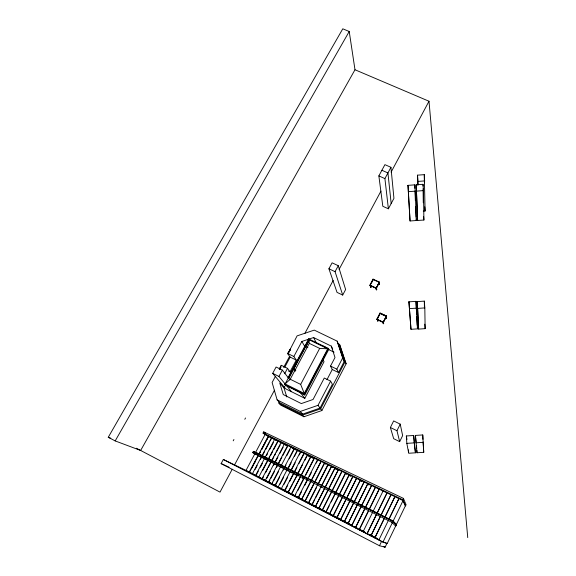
<?xml version="1.0" encoding="UTF-8"?>
<svg xmlns="http://www.w3.org/2000/svg" width="576" height="576" viewBox="0 0 576 576"><rect width="100%" height="100%" fill="white"/><g stroke="black" fill="none" stroke-linecap="round" stroke-linejoin="round"><path stroke-width="0.86" d="M295.855 370.123L293.407 368.928L296.05 362.635L296.388 362.801L293.753 369.094L288.792 378.403L288.454 378.238L297.158 361.937M385.106 547.2L386.964 543.348L381.593 541.411L223.33 459.482L221.112 463.594L379.49 545.753L385.106 547.2L383.515 546.372M378.907 539.95L388.31 520.538M388.822 519.394L398.873 498.65L390.931 494.734L380.873 515.369L384.221 517.082M388.901 519.386L398.981 498.593L403.027 500.645L405.36 505.908L387.187 543.564L382.982 542.059L355.378 527.652L365.486 507.132M379.49 545.753L381.593 541.411M392.522 520.92L396.367 524.909L395.762 526.162L391.846 522.317L392.522 520.92L253.354 451.354L252.713 452.563L258.041 455.486M403.423 498.377L406.087 504.727L405.497 505.958L402.754 499.752L403.423 498.377L263.693 431.899L263.059 433.087L265.097 434.635M382.982 542.059L403.027 500.645M394.855 496.613L374.803 537.811L377.942 539.006M374.926 537.854L384.293 518.566M385.272 516.629L394.927 496.764M377.136 512.942L366.977 533.722L370.714 535.212M376.942 513.403L386.986 492.847L390.989 494.878L380.959 515.462M386.676 493.798L367.114 533.772L372.161 535.788M380.282 516.506L370.901 535.766L375.206 537.458M371.009 535.81L380.369 516.6M365.292 507.586L375.293 487.289L379.231 489.283L369.245 509.609L366.084 507.989M364.853 508.831L355.55 527.724L325.742 512.165L335.743 492.278M365.825 506.93L375.415 487.462L371.498 485.474L361.505 505.692L364.658 507.305M399.672 441.662L402.646 435.622L400.219 424.145L393.66 420.912L390.391 427.486L393.667 438.682L399.672 441.662L396.965 430.733L400.219 424.145M359.338 529.704L368.654 510.732M348.019 523.786L357.3 505.044M357.883 503.935L367.826 483.854M351.734 525.73L361.022 506.909M361.613 505.8L371.57 485.633L364.018 481.918L344.182 521.798L349.999 524.326M353.628 503.208L344.362 521.878L349.963 524.304M357.185 504.943L347.875 523.735L352.685 525.794M336.838 517.946L346.046 499.486M346.666 498.326L356.566 478.469L352.728 476.525L342.814 496.346L345.895 497.93M340.589 519.905L349.812 501.372M350.316 500.105L360.259 480.125L364.14 482.098L354.211 502.099L351.094 500.508M350.82 499.406L360.338 480.276L356.472 478.318L336.694 517.889L341.842 520.157M342.194 497.506L332.971 515.945L338.861 518.558M333.209 516.046L342.41 497.657M343.022 496.505L352.915 476.726L345.442 473.047L335.549 492.718M329.162 505.922L325.973 512.266L298.044 497.693L317.534 459.713M331.157 501.948L335.146 494.014M327.218 512.582L322.164 510.293L341.842 471.326L345.622 473.242L335.758 492.869L332.719 491.314M329.962 513.346L338.753 495.821M339.754 493.884L349.243 474.977L350.352 476.143M318.838 508.536L338.429 469.814L334.865 468.007L315.245 506.678L320.818 509.22L317.124 507.305M322.344 510.372L341.971 471.499L338.299 469.634L318.65 508.457L324.338 511.042M321.53 485.712L331.373 466.337L332.726 467.633M312.019 504.972L314.798 499.5M315.59 497.938L319.954 489.341M320.746 487.778L331.56 466.531M315.425 506.75L334.994 468.173L327.859 464.652L308.297 503.042L313.639 505.505M308.585 503.179L316.505 487.606M319.082 482.602L328.104 464.875L324.374 462.989L314.561 482.227M321.718 485.28L311.774 504.864L316.246 506.909M301.68 499.572L321.142 461.549L314.15 458.107L304.373 477.137M314.748 481.795L304.834 501.235L310.039 503.64M305.107 501.365L314.208 483.516M315.634 480.802L324.605 463.205L320.976 461.362L301.464 499.478L306.518 501.818M383.486 321.847L382.788 322.078L383.537 323.748L383.486 321.847L386.122 316.714L386.388 318.197L385.92 317.981L386.388 318.197M386.366 316.001L383.234 322.171L383.537 323.748M383.335 322.452L386.568 316.094L380.023 313.006L376.783 319.349L383.335 322.452L376.776 319.306M383.076 323.532L383.026 321.624M304.56 476.705L294.689 495.936L299.362 498.11M294.97 496.066L295.79 494.467M297.842 490.471L303.998 478.476M305.856 474.934L314.388 458.316L310.752 456.473L291.312 494.172L295.805 496.274M301.536 491.688L298.382 497.844L271.634 483.89L290.916 446.99L297.648 450.31L294.415 456.53M304.697 485.525L307.454 480.132M309.276 476.64L311.314 472.673M316.195 463.14L317.822 459.965M380.203 313.243L377.1 319.27L377.899 321.077L377.359 318.938L379.994 313.826M302.638 499.824L287.87 492.379L298.051 473.479M297.598 473.688L307.339 454.81L309.514 456.667M288.194 492.487L292.284 484.56M293.105 482.976L297.194 475.042M294.948 472.363L297.842 473.846L302.702 464.429M304.726 460.505L307.152 455.796M307.598 455.033L309.348 456.48M377.438 320.861L377.669 320.407M291.528 494.273L300.557 476.741M288.72 492.566L284.558 490.608L303.97 453.146L310.932 456.638L301.19 475.567L298.274 474.077M287.719 485.251L284.861 490.788L288.612 492.552L245.974 470.484L265.054 434.599L278.618 441.49M289.764 481.291L293.45 474.17M294.898 471.434L296.921 467.525M298.944 463.608L303.804 454.212M275.465 376.25L272.117 382.507L277.121 399.874L300.305 411.458L318.031 405.317L330.61 381.132L324.274 378.022L313.07 399.47L301.327 403.574L283.262 394.574L279.734 382.932L284.04 388.001L286.74 396.9M337.169 341.15L344.196 361.541L338.479 372.557L336.838 369.166L342.662 357.962L337.169 341.15L314.266 330.113L297.101 335.873L287.87 353.765L289.973 349.841M287.021 469.915L278.028 487.231L281.592 488.916M299.268 454.961L300.888 451.843L297.367 450.058L287.654 468.756L290.477 470.203M279.994 484.243L283.658 477.18M287.957 468.965L291.19 462.744M277.121 399.874L279.857 402.732L302.623 414.122L320.033 408.082L332.374 384.314L330.61 381.132M278.33 400.853L279.065 403.394L302.53 415.13L320.681 408.838L345.197 361.598L339.552 344.362L337.954 343.591M290.225 471.521L281.218 488.902L285.07 490.716M304.207 453.427L300.586 451.591L290.858 470.362L293.04 471.478M279.065 403.394L280.75 405.137L303.955 416.75L321.898 410.522L346.126 363.787L339.552 344.362M284.018 484.337L287.69 477.245M291.182 470.57L295.229 462.766M338.479 372.557L332.266 369.518L330.509 366.084L334.994 357.502L331.301 346.118L313.574 337.55L301.867 341.474L293.854 356.494L296.251 360.094L290.023 371.794L288.504 371.03M271.966 484.049L272.779 482.486M273.593 480.924L278.467 471.571M286.769 455.717L289.987 449.546M326.959 379.692L332.266 369.518M379.303 282.053L376.186 288.101L376.531 289.886L375.754 288.029L370.62 285.624L370.973 287.28L370.512 287.071L370.13 285.271L373.212 279.374M376.078 289.67L376.762 289.44L376.531 289.886M379.519 284.155L378.907 284.234L379.519 284.155L379.195 282.334L373.14 279.518M279.677 477.13L275.198 485.734L278.042 487.08M283.342 470.088L284.155 468.526M285.185 466.603L285.991 465.055M289.217 458.856L294.055 449.568M274.162 463.471L265.219 480.542L267.487 481.615M282.737 455.681L287.964 445.687L284.45 443.902L274.795 462.334L278.316 464.141M266.767 478.368L270.41 471.406M273.658 465.214L274.464 463.666M275.09 462.528L277.906 457.164M279.907 453.334L283.118 447.206M373.032 279.13L369.821 285.35L376.286 288.374L379.498 282.139L373.032 279.13L373.601 279.727M371.513 282.823L373.01 279.958M278.186 463.522L268.416 482.213L271.022 483.451M277.999 463.939L287.669 445.435L291.197 447.228M370.512 287.071L371.203 286.841L370.973 287.28M268.754 482.371L269.971 480.038M270.785 478.483L274.442 471.492M276.473 467.611L277.69 465.278M278.719 463.37L281.93 457.222M268.459 458.662L258.732 477.151L260.287 477.893M262.721 470.398L267.977 460.411M269.021 458.489L269.856 456.898M270.691 455.314L272.779 451.339M273.614 449.755L278.215 441.022L274.687 439.229L255.542 475.481L256.73 476.05M303.883 394.178L328.018 348.271M328.464 348.48L328.831 349.258L304.79 395.006L304.33 394.402L328.464 348.48L308.678 338.918L288.029 377.69L288.374 377.863M328.111 349.574L328.385 349.049L323.604 346.14M270.907 461.837L261.979 478.843L263.88 479.75M262.699 478.217L263.506 476.676M265.529 472.824L267.552 468.965M268.366 467.424L271.202 462.024M271.822 460.894L273.917 456.912M274.752 455.314L275.587 453.722M276.422 452.131L280.188 444.96M289.944 379.879L282.348 370.109L276.084 367.02L272.686 373.349L285.754 388.858L304.812 398.318L324.029 361.706L322.819 359.438M255.139 469.411L257.155 465.595M260.381 459.49L261.59 457.2M262.627 455.292L264.715 451.354M265.543 449.777L269.294 442.678M270.13 441.101L271.382 438.732M308.743 339.602L309.305 343.368L290.225 379.238L285.127 383.954L304.272 393.444L300.665 384.401L319.68 348.401L327.737 348.804L308.398 339.437M256.32 474.898L258.336 471.067M260.359 467.237L262.375 463.406M266.674 455.314L267.509 453.73M269.59 449.777L273.348 442.656M342.706 295.063L345.629 289.541L338.263 265.694L332.114 262.829L328.91 268.783L337.039 292.392L342.706 295.063L335.066 271.663L338.263 265.694M388.39 208.807L393.941 198.331L390.946 167.314L384.912 164.65L378.864 175.903L382.817 206.294L388.39 208.807L384.912 178.596L390.946 167.314M258.084 455.4L249.199 472.169L249.61 472.363M258.703 454.284L268.301 436.169L275.71 440.028M249.48 472.298L250.322 470.714M258.307 455.63L251.165 469.123L253.735 464.386M258.962 454.45L260.626 451.303M261.461 449.734L265.205 442.656M266.04 441.086L268.538 436.37L266.162 441.158M254.65 462.845L255.413 461.218M257.515 457.243L258.35 455.659M259.013 454.478L260.676 451.332M261.583 449.798L265.248 442.692M308.47 339.566L309.089 339.206L308.815 339.732M304.79 395.006L284.738 384.682L309.089 339.206M284.04 388.001L284.882 386.424M283.622 367.466L289.519 356.429M284.789 367.193L290.174 357.113L287.626 353.642L290.39 349.063M232.25 469.202L220.003 492.113L136.382 448.229M234.36 465.257L274.486 390.218M304.826 333.475L333.158 280.483M339.077 269.417L380.945 191.117M391.09 172.138L428.998 101.239L354.989 69.754L349.222 31.493L342.785 28.8L108.259 437.285L115.186 440.921L140.645 450.468L354.989 69.754M284.652 373.723L287.525 368.352L281.333 365.299L279.238 369.216M279.706 368.762L281.246 365.422M288.202 353.023L290.081 350.107M279.677 369.13L280.714 367.193M279.727 369.194L280.764 367.258M288.583 352.634L290.002 350.15M279.763 369.238L280.872 367.272M285.66 384.602L278.95 376.452L282.348 370.109M299.239 358.049L302.983 351.065M303.818 349.51L304.654 347.954M305.482 346.399L308.398 340.963M233.208 440.827L233.928 439.495M244.814 419.285L245.527 417.967M115.186 440.921L349.222 31.493M417.816 185.026L417.528 175.154L424.296 174.658L425.088 211.018L423.31 211.147M418.097 184.946L418.003 181.411L424.786 180.907M407.988 185.357L414.77 184.86L415.238 191.153L416.311 220.529L410.054 220.975L407.988 185.357L410.054 220.975M416.218 184.81L423.007 184.313L423.49 190.606L423.9 220.025L417.643 220.478L416.218 184.81L417.643 220.478M408.442 191.657L415.238 191.153M416.686 191.11L423.49 190.606M408.924 301.846L415.973 301.356L417.47 328.867L410.99 329.314L408.924 301.846L410.99 329.314M417.262 301.608L424.318 301.118L424.822 307.908L425.138 328.658L418.658 329.105L417.262 301.608L418.658 329.105M409.399 308.635L416.462 308.146M417.751 308.405L424.822 307.908M406.339 435.974L413.683 435.492L415.433 452.808L408.701 453.254L406.829 443.362L406.339 435.974L406.98 439.481M415.404 435.427L422.755 434.945L423.742 452.311L417.01 452.758L415.404 435.427L416.16 442.469M406.829 443.362L414.187 442.872L415.433 452.808M415.908 442.814L423.281 442.325M108.259 437.285L110.772 438.235M363.146 531.698L364.637 532.303M364.637 532.318L363.103 531.691L383.076 490.99L387.058 493.013M364.673 531.914L359.15 529.632L379.102 489.089L383.069 491.105M355.378 527.652L360.835 529.942M357.322 528.113L351.605 525.679L361.699 505.238L369.432 509.155M346.313 522.41L340.452 519.854L350.503 499.658L361.8 505.346M381.895 170.266L387.936 172.944L391.169 203.558M378.864 175.903L384.912 178.596M335.225 516.672L329.364 514.058L349.092 474.79L350.251 476.014M325.742 512.165L330.559 514.325M221.112 463.594L229.054 467.222M298.044 497.693L301.932 499.5M369.914 285.17L376.38 288.194M328.91 268.783L335.066 271.663M287.892 492.35L292.291 494.417M379.987 313.142L386.568 316.094M380.124 313.394L386.258 316.282L386.539 317.894M382.104 314.438L385.07 315.842M278.093 487.109L274.867 485.582L284.666 466.762L294.674 471.802M376.877 319.162L383.429 322.265M383.306 323.078L383.767 323.294M271.634 483.89L274.543 485.273M263.059 433.087L402.754 499.752M253.188 474.221L252.382 473.832L271.505 437.702L272.21 438.25M223.33 459.482L246.089 470.448L315.331 506.282M328.392 349.042L328.831 349.258M327.823 349.164L334.087 352.202M309.305 343.368L319.68 348.401M307.901 347.659L305.806 346.644L309.154 340.351L293.753 369.094L295.279 371.232M330.509 366.084L336.838 369.166M287.669 353.47L293.854 356.494M290.174 357.113L296.251 360.094M293.342 368.525L293.004 368.352L293.407 368.928M390.391 427.486L396.965 430.733M290.225 379.238L300.665 384.401M272.686 373.349L278.95 376.452M284.738 384.682L304.33 394.402M252.713 452.563L391.846 522.317M284.724 444.139L277.906 440.77L268.279 459.072L271.116 460.526M286.596 445.543L279.151 441.763M381.067 514.908L393.156 521.006L396.41 524.426M369.281 509.018L381.146 514.994M339.372 494.093L350.611 499.759M384.79 517.327L392.969 521.474L396.238 524.851M328.622 488.722L339.552 494.23M370.678 510.293L372.269 511.106M373.046 511.459L377.05 513.504M377.611 513.742L380.29 515.117M318.226 483.53L328.781 488.851M360.842 505.404L357.768 503.827L367.74 483.689L368.791 484.97M307.937 478.39L318.485 483.71M294.408 471.571L308.246 478.591M339.185 494.539L342.252 496.109M346.543 498.218L349.646 499.81M336.312 493.114L339.365 494.676M274.975 461.923L284.969 466.956M265.255 457.056L275.278 462.118M305.114 477.511L308.059 479.023M255.701 452.282L265.608 457.279M301.723 475.812L304.632 477.302M281.945 465.919L284.076 467.014M287.266 468.605L284.479 467.179L294.178 448.546L296.078 450.115M274.385 462.168L271.534 460.706L281.174 442.339L282.845 443.65M278.705 464.299L281.534 465.754M262.606 456.242L265.421 457.69M265.774 457.834L267.898 458.921M255.47 452.65L262.217 456.084M259.639 456.307L292.471 473.155M294.07 473.976L298.073 476.028M302.076 478.087L303.682 478.908M319.313 508.342L328.86 513.281M330.451 514.109L332.042 514.93M336.024 516.989L340.006 519.048M347.17 522.756L348.761 523.577M361.49 530.172L364.673 531.814M303.617 500.314L316.426 506.945M321.48 509.566L327.146 512.496M327.938 512.906L330.761 514.368M331.466 514.728L335.174 516.65M335.938 517.039L341.77 520.063M342.576 520.481L346.219 522.367M347.033 522.785L352.102 525.406M354.377 526.586L356.522 527.695M362.434 530.755L364.594 531.871M369.936 534.636L375.12 537.322M375.847 537.696L377.366 538.488M253.354 451.354L255.514 452.686M258.89 453.874L259.272 454.111M263.693 431.899L265.673 433.418M284.45 443.902L286.423 445.471M290.916 446.99L292.86 448.574M297.367 450.058L299.045 451.433M300.586 451.591L301.802 452.599M303.97 453.146L305.158 454.147M310.932 456.638L312.948 458.374M324.374 462.989L325.613 464.119M327.859 464.652L329.069 465.775M334.865 468.007L336.11 469.202M334.994 468.173L336.175 469.31M345.622 473.242L346.846 474.494M302.53 415.13L303.955 416.75M300.305 411.458L302.623 414.122M360.259 480.125L361.382 481.414M360.338 480.276L361.418 481.514M286.726 385.898L291.514 391.716M300.038 392.155L304.812 398.318M287.525 368.352L290.023 371.794M320.681 408.838L321.898 410.522M318.031 405.317L320.033 408.082M301.867 341.474L305.042 346.896M308.678 338.918L309.089 339.667M313.574 337.55L316.447 343.066M331.301 346.118L332.698 349.157M342.662 357.962L344.196 361.541M345.197 361.598L346.126 363.787M377.59 319.615L377.899 321.077M376.762 289.44L376.445 287.798L379.066 282.773L379.361 284.45M428.998 101.239L467.741 537.602M424.771 206.863L425.088 211.018M423.648 216.684L423.9 220.025M417.528 175.154L418.003 181.411M424.807 324.173L425.138 328.658M416.066 217.181L415.584 206.784M416.189 218.851L416.311 220.529M417.211 325.282L416.714 316.397M417.341 327.074L417.47 328.867M423.742 452.311L423.094 442.008M416.542 445.982L416.714 448.524M416.83 450.216L417.01 452.758M413.683 435.492L414.187 442.872M408.478 449.87L408.65 452.405M415.973 301.356L416.628 314.626M422.755 434.945L422.964 439.358M414.77 184.86L414.9 188.366M415.001 191.002L415.361 200.642M424.318 301.118L424.433 308.203M423.007 184.313L423.029 186.07M423.072 188.705L423.281 202.759M424.296 174.658L424.39 182.743"/></g></svg>
